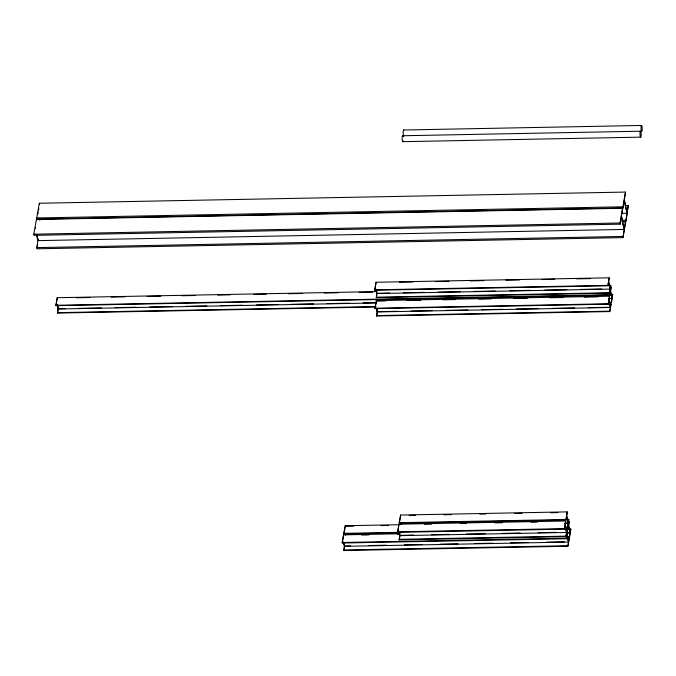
<?xml version="1.0" encoding="UTF-8"?>
<svg xmlns="http://www.w3.org/2000/svg" width="676" height="676" viewBox="0 0 676 676"><rect width="100%" height="100%" fill="white"/><g stroke="black" fill="none" stroke-linecap="round" stroke-linejoin="round"><path stroke-width="1.01" d="M33.8 234.175L36.428 219.463L622.621 208.284L620.23 224.162L34.037 235.341L33.8 234.175L619.993 223.004L622.621 208.284M36.69 217.968L39.318 203.248L625.52 192.077L623.128 207.954L36.927 219.134L36.69 217.968L622.892 206.797L625.52 192.077M35.287 228.336L35.414 227.626M37.805 214.224L38.16 212.264M38.507 210.295L38.853 208.335M622.199 221.796L625.359 221.736L625.596 222.894L622.968 237.614L36.774 248.793L38.109 238.797M37.121 246.825L37.476 244.864M609.879 295.133L611.146 287.148L609.879 295.133L55.998 305.696L55.905 305.273L57.257 297.71L376.929 291.61M55.998 305.696L57.257 297.71M375.062 307.022L57.494 313.072L58.423 306.98M57.494 313.072L58.508 307.403M374.732 289.818L376.076 282.255L609.245 277.811L607.986 285.796L374.817 290.241L374.732 289.818L607.893 285.373L609.245 277.811M374.817 290.241L376.076 282.255M608.637 285.23L610.834 285.61L609.482 293.173L376.321 297.626L376.929 293.283L376.118 289.303M376.321 297.626L376.819 294.787M375.011 308.214L376.363 300.651L609.532 296.198L608.265 304.192L375.095 308.636L375.011 308.214L608.18 303.769L609.532 296.198M375.095 308.636L376.363 300.651M608.924 303.617L611.121 304.006L609.769 311.568L376.6 316.013L377.529 309.921M376.6 316.013L377.614 310.343M566.344 538.764L567.595 530.584L566.344 538.764L342.301 543.031L342.183 542.482L343.552 534.851L400.353 533.77M399.677 532.849L343.923 533.913L343.814 533.364L345.174 525.734L398.823 524.711M342.301 543.031L343.552 534.851M343.923 533.913L345.115 527.229M567.02 538.121L569.116 538.079L569.234 538.628L567.865 546.259L343.822 550.534L344.422 545.997L343.619 542.025M343.822 550.534L344.506 546.715M398.941 524.179L397.691 532.358L398.941 524.179L565.643 521.002L565.753 521.542L564.392 529.173L343.814 533.364M399.203 522.692L400.564 515.053L567.274 511.876L566.023 520.055L399.313 523.232L399.203 522.692L565.913 519.506L567.274 511.876M399.313 523.232L400.505 516.557M565.06 528.539L567.172 528.497L567.282 529.046L565.922 536.676L399.212 539.854L399.812 535.324L399.009 531.353M399.212 539.854L399.896 536.043M564.392 529.173L565.643 521.002M565.922 536.676L567.172 528.497M565.44 527.593L567.544 527.559L568.795 519.379L566.691 519.422M567.544 527.559L568.795 519.379M609.482 293.173L610.749 285.188M622.968 237.614L625.359 221.736M622.697 221.466L625.866 221.407L628.257 205.521L625.089 205.589M567.865 546.259L569.116 538.079M567.392 537.183L569.496 537.141L570.747 528.962L568.643 529.004M609.769 311.568L611.028 303.583M609.27 302.552L611.383 302.518L612.65 294.525L610.538 294.567M569.496 537.141L570.747 528.962M611.383 302.518L612.65 294.525M625.866 221.407L628.257 205.521M403.572 130.003L641.423 125.466M402.55 135.749L640.4 131.212M402.938 141.673L640.797 137.144M621.607 213.337L626.88 213.236L624.379 200.949M622.461 220.3L625.63 220.241M36.538 247.627L622.731 236.456M399.381 282.238L413.095 281.976M435.251 281.554L448.965 281.292M470.065 280.886L483.779 280.625M505.935 280.202L519.65 279.94M541.806 279.518L554.472 279.281M576.628 278.858L590.342 278.596M76.337 297.77L90.052 297.508M111.151 297.102L124.866 296.849M147.022 296.426L160.736 296.164M181.836 295.758L195.55 295.496M217.706 295.074L230.372 294.829M253.576 294.39L266.243 294.153M288.399 293.73L302.113 293.469M324.269 293.046L337.983 292.784M359.083 292.378L372.797 292.116M376.929 293.283L389.587 293.038M403.31 292.776L424.41 292.378M438.124 292.116L460.28 291.694M473.994 291.432L495.094 291.026M509.865 290.748L530.964 290.342M544.687 290.08L566.843 289.658M580.557 289.396L601.657 288.998M376.228 297.195L609.397 292.75M55.905 305.273L609.794 294.711M610.622 294.99L612.735 294.947M376.447 301.074L385.945 300.888M407.045 300.49L420.759 300.228M442.915 299.806L455.582 299.561M478.794 299.122L491.452 298.876M513.608 298.454L527.322 298.192M549.478 297.77L563.192 297.508M584.292 297.11L598.007 296.849M65.496 308.594L58.111 308.738L57.299 304.758M79.21 308.332L101.366 307.91M115.081 307.648L136.18 307.242M149.895 306.988L172.05 306.566M185.765 306.304L206.864 305.898M220.587 305.636L242.735 305.214M256.457 304.952L278.613 304.53M291.272 304.293L313.427 303.87M327.142 303.608L349.298 303.186M363.012 302.924L375.67 302.679M376.676 302.933L58.06 309.008L57.257 305.028M608.78 298.505L611.949 298.446L610.529 291.491M57.409 312.65L376.025 306.574M609.186 302.13L611.298 302.087M397.26 311.29L377.216 311.67L376.608 308.695M410.974 311.028L432.074 310.63M445.788 310.368L467.944 309.946M481.667 309.684L502.767 309.278M516.481 309.017L538.637 308.594M552.351 308.332L574.507 307.91M588.221 307.648L609.321 307.25M376.515 315.591L609.684 311.146M409.115 515.442L415.453 515.323M443.938 514.774L451.323 514.639M479.808 514.098L486.137 513.971M514.63 513.43L522.016 513.287M550.501 512.746L557.886 512.602M424.376 524.238L431.761 524.103M460.246 523.554L466.575 523.435M495.06 522.894L502.445 522.751M530.939 522.21L537.268 522.092M346.34 526.258L353.7 526.122M381.053 525.598L388.413 525.455M564.984 523.089L568.144 523.021L566.733 516.067M564.925 523.427L568.085 523.368L566.674 516.413M564.274 527.069L567.434 527.01M397.572 531.809L564.283 528.632M568.753 529.545L570.857 529.511M361.542 535.062L368.902 534.919M397.302 534.378L399.406 534.336M399.812 535.324L413.526 535.062M431.465 534.716L449.405 534.378M466.288 534.057L485.275 533.694M502.158 533.372L520.097 533.034M538.028 532.688L555.968 532.35M566.944 532.671L570.096 532.603L568.685 525.649M566.885 533.009L570.037 532.95L568.617 525.996M399.102 539.313L565.804 536.127M567.282 536.634L569.386 536.592M342.183 542.482L566.235 538.214M344.422 545.997L350.734 545.878M368.614 545.54L386.495 545.194M404.383 544.856L422.263 544.518M440.144 544.172L458.024 543.834M474.856 543.512L492.736 543.174M510.617 542.828L528.497 542.49M546.377 542.152L564.266 541.806M343.712 549.985L567.755 545.718M624.506 200.24L627.007 212.534M622.892 206.797L623.128 207.954M621.607 216.447L624.109 228.741M621.481 217.157L623.982 229.443L37.788 240.622L36.538 234.479M619.993 223.004L620.23 224.162M608.679 281.884L610.098 288.838M610.58 291.221L612 298.175M608.637 282.145L610.048 289.1L376.878 293.553L376.076 289.573M607.893 285.373L607.986 285.796M608.966 300.271L610.377 307.225M608.915 300.541L610.335 307.495L377.166 311.94L376.557 308.966M608.18 303.769L608.265 304.192M565.913 519.506L566.023 520.055M565.102 525.193L566.522 532.147M567.054 534.775L568.465 541.73M565.043 525.531L566.463 532.485L399.753 535.662L398.941 531.691M566.995 535.113L568.406 542.067L344.363 546.343L343.552 542.363M400.564 515.053L400.682 515.602M400.572 522.573L400.978 524.559M345.174 525.734L345.292 526.283M345.183 533.246L345.588 535.231M39.318 203.248L39.554 204.414M39.428 218.272L39.85 220.317M36.428 219.463L36.665 220.621M37.079 235.823L37.915 239.921M403.192 140.904A3.059 0.583 88.9 0 1 402.364 140.836A3.059 0.583 88.9 0 1 402.296 136.518A3.059 0.583 88.9 0 1 403.124 136.586M403.961 135.935A3.059 0.583 88.9 0 1 403.183 132.918A3.059 0.583 88.9 0 1 403.876 130.029M569.226 521.458L567.967 529.638L569.226 521.458M640.155 131.981A3.059 0.583 88.9 0 0 640.493 137.118A3.059 0.583 88.9 0 0 641.152 133.434A3.059 0.583 88.9 0 0 640.155 131.981M641.178 126.235A3.059 0.583 88.9 0 0 641.516 131.372A3.059 0.583 88.9 0 0 642.175 127.688A3.059 0.583 88.9 0 0 641.178 126.235"/></g></svg>
